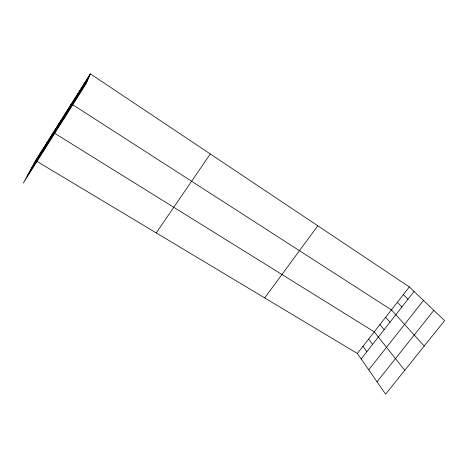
<?xml version="1.0" encoding="UTF-8"?>
<svg xmlns="http://www.w3.org/2000/svg" width="468" height="468" viewBox="0 0 468 468"><rect width="100%" height="100%" fill="white"/><g stroke="black" fill="none" stroke-linecap="round" stroke-linejoin="round"><path stroke-width="0.7" d="M90.324 73.821L86.1 83.725L23.4 182.976L35.574 160.571L90.324 73.821L409.336 286.937L444.6 320.609L385.626 394.179L357.365 353.475L35.574 160.571M83.286 85.387L83.965 83.889M76.851 95.589L77.653 93.898M64.344 118.17L71.376 103.843L391.406 309.892L424.219 346.039M64.28 115.508L65.315 113.443M58.143 125.225L59.296 122.979M43.659 150.907L53.311 132.462L374.26 331.841L404.761 370.305M45.981 144.489L47.367 141.886M39.961 154.03L41.453 151.252M33.971 163.519L89.768 75.12M30.753 169.439L88.657 77.735M27.173 176.032L87.417 80.648M156.23 232.9L210.302 153.972M264.701 297.929L317.795 225.781M357.365 353.475L409.336 286.937M361.173 358.956L414.075 291.459M368.731 369.849L423.499 300.456M377.027 381.8L433.854 310.348M403.328 294.629L407.956 299.263M397.35 302.281L401.872 307.026M385.661 317.245L389.973 322.212M379.946 324.564L384.152 329.636M368.603 339.089L372.604 344.366M362.969 346.302L366.877 351.679"/></g></svg>
